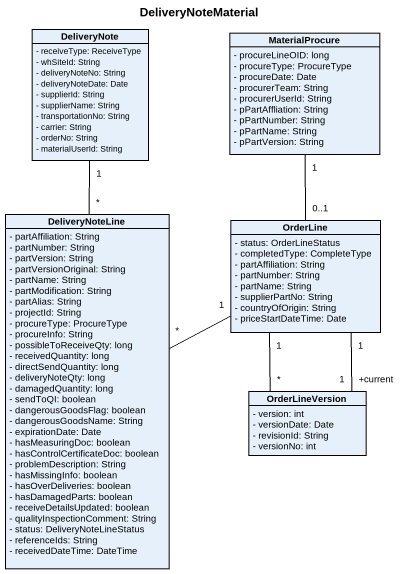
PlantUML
@startuml
title DeliveryNoteMaterial
hide circle
hide empty members
skinparam classAttributeIconSize 0
class DeliveryNote {
  - receiveType: ReceiveType
  - whSiteId: String
  - deliveryNoteNo: String
  - deliveryNoteDate: Date
  - supplierId: String
  - supplierName: String
  - transportationNo: String
  - carrier: String
  - orderNo: String
  - materialUserId: String
}
class MaterialProcure {
  - procureLineOID: long
  - procureType: ProcureType
  - procureDate: Date
  - procurerTeam: String
  - procurerUserId: String
  - pPartAffliation: String
  - pPartNumber: String
  - pPartName: String
  - pPartVersion: String
}
class DeliveryNoteLine {
  - partAffiliation: String
  - partNumber: String
  - partVersion: String
  - partVersionOriginal: String
  - partName: String
  - partModification: String
  - partAlias: String
  - projectId: String
  - procureType: ProcureType
  - procureInfo: String
  - possibleToReceiveQty: long
  - receivedQuantity: long
  - directSendQuantity: long
  - deliveryNoteQty: long
  - damagedQuantity: long
  - sendToQI: boolean
  - dangerousGoodsFlag: boolean
  - dangerousGoodsName: String
  - expirationDate: Date
  - hasMeasuringDoc: boolean
  - hasControlCertificateDoc: boolean
  - problemDescription: String
  - hasMissingInfo: boolean
  - hasOverDeliveries: boolean
  - hasDamagedParts: boolean
  - receiveDetailsUpdated: boolean
  - qualityInspectionComment: String
  - status: DeliveryNoteLineStatus
  - referenceIds: String
  - receivedDateTime: DateTime
}
class OrderLine {
  - status: OrderLineStatus
  - completedType: CompleteType
  - partAffiliation: String
  - partNumber: String
  - partName: String
  - supplierPartNo: String
  - countryOfOrigin: String
  - priceStartDateTime: Date
}
class OrderLineVersion {
  - version: int
  - versionDate: Date
  - revisionId: String
  - versionNo: int
}
DeliveryNote "1" -- "*" DeliveryNoteLine
MaterialProcure "1" -- "0..1" OrderLine
OrderLine "1" -left- "*" DeliveryNoteLine
OrderLine "1" -- "*" OrderLineVersion
OrderLine "1" -- "+current\n1" OrderLineVersion
@enduml
